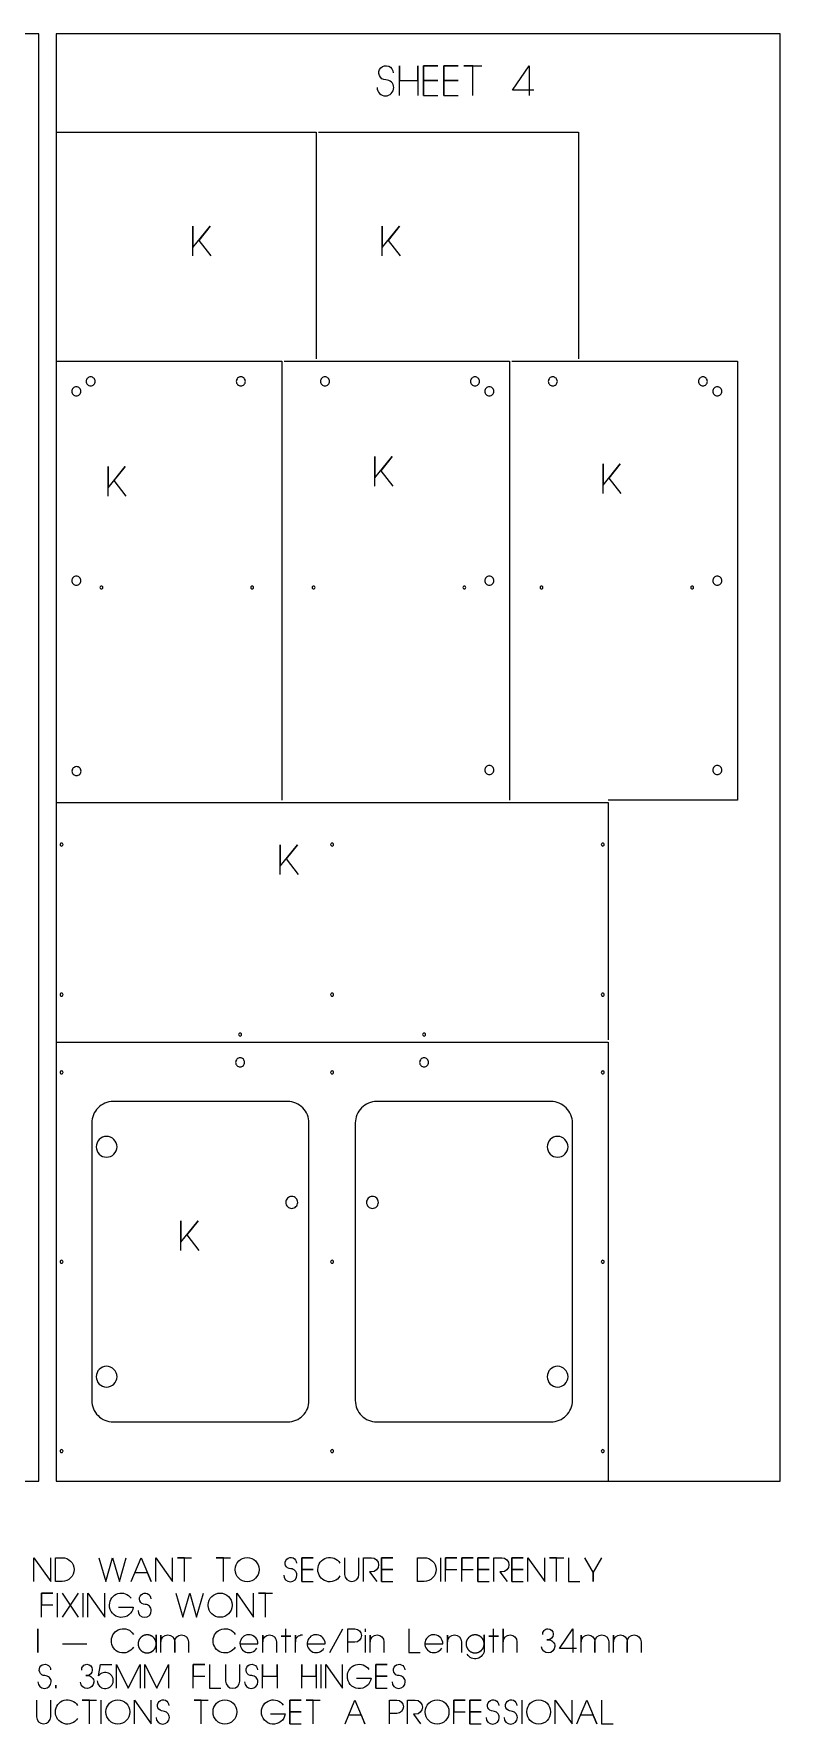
# Model space of a CAD drawing. Extents: x -841 to 6211, y -469 to 2808.
# Drawn here: x 4953 to 6211, y -410 to 2440 of the extents above; entities that cross this region are included whole.
import ezdxf

# ---------------------------------------------------------------- set-up
doc = ezdxf.new("R2010")
doc.units = 0
for name, color, linetype in [('DEFAULT_LAYER', 1, 'CONTINUOUS'), ('LAYER_1', 18, 'CONTINUOUS'), ('LAYER_10', 18, 'CONTINUOUS'), ('T5_LOGOLAYER_20', 18, 'CONTINUOUS'), ('T5_LOGOLAYER_21', 18, 'CONTINUOUS'), ('VW_T4_LOGO_2LAYER_2', 18, 'CONTINUOUS')]:
    doc.layers.add(name, color=color, linetype=linetype)

msp = doc.modelspace()

# ---------------------------------------------------------------- linework, layer by layer
at = {"layer": 'DEFAULT_LAYER'}
msp.add_lwpolyline([(4991, 1144), (5921, 1144), (5921, 744)], dxfattribs=at)
for points in [[(5301, 713.6, 0.414214), (5293.4, 706, 0.414214), (5301, 698.4, 0.414214), (5308.6, 706, 0.414214)], [(5611, 713.6, 0.414214), (5603.4, 706, 0.414214), (5611, 698.4, 0.414214), (5618.6, 706, 0.414214)], [(5000, 691.7, 0.414214), (4997.5, 689.2, 0.414214), (5000, 686.7, 0.414214), (5002.5, 689.2, 0.414214)], [(5456, 691.7, 0.414214), (5453.5, 689.2, 0.414214), (5456, 686.7, 0.414214), (5458.5, 689.2, 0.414214)], [(5912, 691.7, 0.414214), (5909.5, 689.2, 0.414214), (5912, 686.7, 0.414214), (5914.5, 689.2, 0.414214)], [(5388, 480, 0.414214), (5378, 470, 0.414214), (5388, 460, 0.414214), (5398, 470, 0.414214)], [(5524, 480, 0.414214), (5514, 470, 0.414214), (5524, 460, 0.414214), (5534, 470, 0.414214)], [(5000, 372.5, 0.414214), (4997.5, 370, 0.414214), (5000, 367.5, 0.414214), (5002.5, 370, 0.414214)], [(5456, 372.5, 0.414214), (5453.5, 370, 0.414214), (5456, 367.5, 0.414214), (5458.5, 370, 0.414214)], [(5912, 372.5, 0.414214), (5909.5, 370, 0.414214), (5912, 367.5, 0.414214), (5914.5, 370, 0.414214)], [(5000, 53.3, 0.414214), (4997.5, 50.8, 0.414214), (5000, 48.3, 0.414214), (5002.5, 50.8, 0.414214)], [(5456, 53.3, 0.414214), (5453.5, 50.8, 0.414214), (5456, 48.3, 0.414214), (5458.5, 50.8, 0.414214)], [(5912, 53.3, 0.414214), (5909.5, 50.8, 0.414214), (5912, 48.3, 0.414214), (5914.5, 50.8, 0.414214)]]:
    msp.add_lwpolyline(points, format="xyb", close=True, dxfattribs=at)
at = {"layer": 'LAYER_1'}
msp.add_lwpolyline([(4991, 0), (6211, 0), (6211, 2440), (4991, 2440)], close=True, dxfattribs=at)
for points in [[(4991, 2274), (5429, 2274), (5429, 1892)], [(5433, 2274), (5871, 2274), (5871, 1892)], [(4991, 1888), (5371, 1888), (5371, 1148)], [(5375, 1888), (5755, 1888), (5755, 1148)], [(5759, 1888), (6139, 1888), (6139, 1148), (5921, 1148)]]:
    msp.add_lwpolyline(points, dxfattribs=at)
for points in [[(5049.2, 1861.6, 0.414214), (5041.6, 1854, 0.414214), (5049.2, 1846.4, 0.414214), (5056.8, 1854, 0.414214)], [(5302.2, 1861.6, 0.414214), (5294.5, 1854, 0.414214), (5302.2, 1846.4, 0.414214), (5309.8, 1854, 0.414214)], [(5443.9, 1861.6, 0.414214), (5436.2, 1854, 0.414214), (5443.9, 1846.4, 0.414214), (5451.5, 1854, 0.414214)], [(5696.8, 1861.6, 0.414214), (5689.2, 1854, 0.414214), (5696.8, 1846.4, 0.414214), (5704.4, 1854, 0.414214)], [(5827.9, 1861.6, 0.414214), (5820.2, 1854, 0.414214), (5827.9, 1846.4, 0.414214), (5835.5, 1854, 0.414214)], [(6080.8, 1861.6, 0.414214), (6073.2, 1854, 0.414214), (6080.8, 1846.4, 0.414214), (6088.4, 1854, 0.414214)], [(5025, 1844.8, 0.414214), (5017.4, 1837.2, 0.414214), (5025, 1829.6, 0.414214), (5032.6, 1837.2, 0.414214)], [(5721, 1844.8, 0.414214), (5713.4, 1837.2, 0.414214), (5721, 1829.6, 0.414214), (5728.6, 1837.2, 0.414214)], [(6105, 1844.8, 0.414214), (6097.4, 1837.2, 0.414214), (6105, 1829.6, 0.414214), (6112.6, 1837.2, 0.414214)], [(5025, 1525.6, 0.414214), (5017.4, 1518, 0.414214), (5025, 1510.4, 0.414214), (5032.6, 1518, 0.414214)], [(5721, 1525.6, 0.414214), (5713.4, 1518, 0.414214), (5721, 1510.4, 0.414214), (5728.6, 1518, 0.414214)], [(6105, 1525.6, 0.414214), (6097.4, 1518, 0.414214), (6105, 1510.4, 0.414214), (6112.6, 1518, 0.414214)], [(5067.2, 1509, 0.414214), (5064.8, 1506.6, 0.414214), (5067.2, 1504.2, 0.414214), (5069.6, 1506.6, 0.414214)], [(5321.2, 1509, 0.414214), (5318.8, 1506.6, 0.414214), (5321.2, 1504.2, 0.414214), (5323.6, 1506.6, 0.414214)], [(5424.8, 1509, 0.414214), (5422.4, 1506.6, 0.414214), (5424.8, 1504.2, 0.414214), (5427.2, 1506.6, 0.414214)], [(5678.8, 1509, 0.414214), (5676.4, 1506.6, 0.414214), (5678.8, 1504.2, 0.414214), (5681.2, 1506.6, 0.414214)], [(5808.8, 1509, 0.414214), (5806.4, 1506.6, 0.414214), (5808.8, 1504.2, 0.414214), (5811.2, 1506.6, 0.414214)], [(6062.8, 1509, 0.414214), (6060.4, 1506.6, 0.414214), (6062.8, 1504.2, 0.414214), (6065.2, 1506.6, 0.414214)], [(5025.3, 1204.6, 0.414214), (5017.6, 1197, 0.414214), (5025.3, 1189.4, 0.414214), (5032.9, 1197, 0.414214)], [(5721, 1206.4, 0.414214), (5713.4, 1198.8, 0.414214), (5721, 1191.2, 0.414214), (5728.6, 1198.8, 0.414214)], [(6105, 1206.4, 0.414214), (6097.4, 1198.8, 0.414214), (6105, 1191.2, 0.414214), (6112.6, 1198.8, 0.414214)], [(5000, 1075.7, 0.414214), (4997.5, 1073.2, 0.414214), (5000, 1070.7, 0.414214), (5002.5, 1073.2, 0.414214)], [(5456, 1075.7, 0.414214), (5453.5, 1073.2, 0.414214), (5456, 1070.7, 0.414214), (5458.5, 1073.2, 0.414214)], [(5912, 1075.7, 0.414214), (5909.5, 1073.2, 0.414214), (5912, 1070.7, 0.414214), (5914.5, 1073.2, 0.414214)], [(5000, 822.7, 0.414214), (4997.5, 820.2, 0.414214), (5000, 817.7, 0.414214), (5002.5, 820.2, 0.414214)], [(5456, 822.7, 0.414214), (5453.5, 820.2, 0.414214), (5456, 817.7, 0.414214), (5458.5, 820.2, 0.414214)], [(5912, 822.7, 0.414214), (5909.5, 820.2, 0.414214), (5912, 817.7, 0.414214), (5914.5, 820.2, 0.414214)], [(5301, 755.5, 0.414214), (5298.5, 753, 0.414214), (5301, 750.5, 0.414214), (5303.5, 753, 0.414214)], [(5611, 755.5, 0.414214), (5608.5, 753, 0.414214), (5611, 750.5, 0.414214), (5613.5, 753, 0.414214)], [(5076, 581.3, 0.414214), (5058.5, 563.8, 0.414214), (5076, 546.3, 0.414214), (5093.5, 563.8, 0.414214)], [(5836, 581.3, 0.414214), (5818.5, 563.8, 0.414214), (5836, 546.3, 0.414214), (5853.5, 563.8, 0.414214)], [(5076, 193.7, 0.414214), (5058.5, 176.2, 0.414214), (5076, 158.7, 0.414214), (5093.5, 176.2, 0.414214)], [(5836, 193.7, 0.414214), (5818.5, 176.2, 0.414214), (5836, 158.7, 0.414214), (5853.5, 176.2, 0.414214)]]:
    msp.add_lwpolyline(points, format="xyb", close=True, dxfattribs=at)
at = {"layer": 'LAYER_10'}
msp.add_lwpolyline([(4991, 740), (5921, 740), (5921, 0)], dxfattribs=at)
at = {"layer": 'T5_LOGOLAYER_20'}
msp.add_lwpolyline([(3741.5, 0), (4961.5, 0), (4961.5, 2440), (3741.5, 2440)], close=True, dxfattribs=at)
at = {"layer": 'T5_LOGOLAYER_21'}
for points in [[(4953.6, -169), (4953.6, -129), (4982, -169), (4982, -129)], [(5062.8, -129), (5074.4, -169), (5086, -129), (5097.6, -169), (5109.2, -129)], [(5117.2, -169), (5134, -129), (5150.8, -169), (5144.8, -154.6), (5123.6, -154.6)], [(5158.8, -169), (5158.8, -129), (5187.2, -169), (5187.2, -129)], [(5207.2, -169), (5207.2, -129), (5195.2, -129), (5219.2, -129)], [(5272.8, -169), (5272.8, -129), (5260.8, -129), (5284.8, -129)], [(5404.8, -169), (5404.8, -129), (5424, -129), (5404.8, -129), (5404.8, -148.6), (5424, -148.6), (5404.8, -148.6), (5404.8, -169), (5424, -169)], [(5539.1, -169), (5539.1, -129), (5558.3, -129), (5539.1, -129), (5539.1, -148.6), (5558.3, -148.6), (5539.1, -148.6), (5539.1, -169), (5558.3, -169)], [(5639.1, -169), (5639.1, -129)], [(5647.1, -169), (5647.1, -129), (5666.3, -129), (5647.1, -129), (5647.1, -148.6), (5666.3, -148.6)], [(5674.3, -169), (5674.3, -129), (5693.5, -129), (5674.3, -129), (5674.3, -148.6), (5693.5, -148.6)], [(5701.5, -169), (5701.5, -129), (5720.7, -129), (5701.5, -129), (5701.5, -148.6), (5720.7, -148.6), (5701.5, -148.6), (5701.5, -169), (5720.7, -169)], [(5758.7, -169), (5758.7, -129), (5777.9, -129), (5758.7, -129), (5758.7, -148.6), (5777.9, -148.6), (5758.7, -148.6), (5758.7, -169), (5777.9, -169)], [(5785.9, -169), (5785.9, -129), (5814.3, -169), (5814.3, -129)], [(5834.3, -169), (5834.3, -129), (5822.3, -129), (5846.3, -129)], [(5854.3, -129), (5854.3, -169), (5873.5, -169)], [(5881.5, -129), (5895.9, -154.2), (5895.9, -169), (5895.9, -154.2), (5910.3, -129)], [(4966.1, -229), (4966.1, -189), (4985.3, -189), (4966.1, -189), (4966.1, -208.6), (4985.3, -208.6)], [(4993.3, -229), (4993.3, -189)], [(5001.3, -189), (5028.1, -229)], [(5001.7, -229), (5028.5, -189)], [(5036.5, -229), (5036.5, -189)], [(5044.5, -229), (5044.5, -189), (5072.9, -229), (5072.9, -189)], [(5192.9, -189), (5204.5, -229), (5216.1, -189), (5227.7, -229), (5239.3, -189)], [(5295.3, -229), (5295.3, -189), (5323.7, -229), (5323.7, -189)], [(5343.7, -229), (5343.7, -189), (5331.7, -189), (5355.7, -189)], [(5378.2, -289), (5378.2, -261), (5370.2, -261), (5386.2, -261), (5378.2, -261), (5378.2, -249)], [(5452.2, -289), (5474.2, -249)], [(5512.2, -253.8), (5512.2, -249)], [(5585, -249), (5585, -289), (5604.2, -289)], [(5728.2, -289), (5728.2, -261), (5720.2, -261), (5736.2, -261), (5728.2, -261), (5728.2, -249)], [(5867.7, -281.8), (5839.3, -281.8), (5861.7, -249), (5861.7, -289)], [(5001.6, -274.2), (5042.4, -274.2)], [(5512.2, -289), (5512.2, -259.4)], [(5092.5, -349), (5092.5, -309), (5112.5, -349), (5132.5, -309), (5132.5, -349)], [(5140.5, -349), (5140.5, -309), (5160.5, -349), (5180.5, -309), (5180.5, -349)], [(5222.1, -349), (5222.1, -309), (5241.3, -309), (5222.1, -309), (5222.1, -328.6), (5241.3, -328.6)], [(5249.3, -309), (5249.3, -349), (5268.5, -349)], [(5338.9, -349), (5338.9, -309), (5338.9, -328.6), (5363.3, -328.6), (5363.3, -309), (5363.3, -349)], [(5404.9, -349), (5404.9, -309), (5404.9, -328.6), (5429.3, -328.6), (5429.3, -309), (5429.3, -349)], [(5437.3, -349), (5437.3, -309)], [(5445.3, -349), (5445.3, -309), (5473.7, -349), (5473.7, -309)], [(5529.7, -349), (5529.7, -309), (5548.9, -309), (5529.7, -309), (5529.7, -328.6), (5548.9, -328.6), (5529.7, -328.6), (5529.7, -349), (5548.9, -349)], [(5046.9, -409), (5046.9, -369), (5034.9, -369), (5058.9, -369)], [(5066.9, -409), (5066.9, -369)], [(5122.9, -409), (5122.9, -369), (5151.3, -409), (5151.3, -369)], [(5235.3, -409), (5235.3, -369), (5223.3, -369), (5247.3, -369)], [(5384.9, -409), (5384.9, -369), (5404.1, -369), (5384.9, -369), (5384.9, -388.6), (5404.1, -388.6), (5384.9, -388.6), (5384.9, -409), (5404.1, -409)], [(5424.1, -409), (5424.1, -369), (5412.1, -369), (5436.1, -369)], [(5477.7, -409), (5494.5, -369), (5511.3, -409), (5505.3, -394.6), (5484.1, -394.6)], [(5660.9, -409), (5660.9, -369), (5680.1, -369), (5660.9, -369), (5660.9, -388.6), (5680.1, -388.6)], [(5688.1, -409), (5688.1, -369), (5707.3, -369), (5688.1, -369), (5688.1, -388.6), (5707.3, -388.6), (5688.1, -388.6), (5688.1, -409), (5707.3, -409)], [(5776.1, -409), (5776.1, -369)], [(5832.1, -409), (5832.1, -369), (5860.5, -409), (5860.5, -369)], [(5868.5, -409), (5885.3, -369), (5902.1, -409), (5896.1, -394.6), (5874.9, -394.6)], [(5910.1, -369), (5910.1, -409), (5929.3, -409)]]:
    msp.add_lwpolyline(points, dxfattribs=at)
for points in [[(4990, -169), (4990, -129), (5001.2, -129, -1), (5001.2, -169)], [(5332.8, -149.4, -1), (5292.8, -149.4), (5292.8, -148.6, -1), (5332.8, -148.6)], [(5599.9, -169), (5599.9, -129), (5611.1, -129, -1), (5611.1, -169)], [(5287.3, -209.4, -1), (5247.3, -209.4), (5247.3, -208.6, -1), (5287.3, -208.6)], [(5114.9, -389.4, -1), (5074.9, -389.4), (5074.9, -388.6, -1), (5114.9, -388.6)], [(5295.3, -389.4, -1), (5255.3, -389.4), (5255.3, -388.6, -1), (5295.3, -388.6)], [(5652.9, -389.4, -1), (5612.9, -389.4), (5612.9, -388.6, -1), (5652.9, -388.6)], [(5824.1, -389.4, -1), (5784.1, -389.4), (5784.1, -388.6, -1), (5824.1, -388.6)]]:
    msp.add_lwpolyline(points, format="xyb", close=True, dxfattribs=at)
for points in [[(5374.4, -158.2, 1), (5396.8, -158.2, 0.415385), (5386.4, -147.8, -0.668438), (5379.6, -131.4, -0.668438), (5396, -138.2)], [(5469.2, -159.8, -0.77786), (5432, -148.6, -0.756443), (5469.2, -138.2)], [(5477.1, -129), (5477.1, -157, 1), (5501.1, -157), (5501.1, -129)], [(5509.1, -169), (5509.1, -129), (5522.3, -129, -1), (5522.3, -153), (5519.1, -153), (5531.1, -169)], [(5728.7, -169), (5728.7, -129), (5741.9, -129, -1), (5741.9, -153), (5738.7, -153), (5750.7, -169)], [(5096.1, -212.2), (5120.9, -212.2, -0.955296), (5080.9, -208.6, -0.741566), (5117.3, -197.4)], [(5128.9, -218.2, 1), (5151.3, -218.2, 0.415385), (5140.9, -207.8, -0.668438), (5134.1, -191.4, -0.668438), (5150.5, -198.2)], [(5121.2, -279.8, -0.77786), (5084, -268.6, -0.756443), (5121.2, -258.2)], [(5292.7, -279.8, -0.77786), (5255.5, -268.6, -0.756443), (5292.7, -258.2)], [(5482.2, -289), (5482.2, -249), (5494.2, -249, -1), (5494.2, -271.4), (5482.2, -271.4)], [(5744.2, -289), (5744.2, -249), (5744.2, -270.6, -1), (5767.4, -270.6), (5767.4, -289)], [(5810.9, -258.6, -0.454849), (5819.7, -248.6, -0.411435), (5828.5, -257.4), (5828.5, -258.6, -0.412121), (5819.7, -267.4), (5817.7, -267.4), (5820.1, -267.4, -0.414286), (5831.3, -278.6, -0.946269), (5808.9, -279)], [(5144.3, -289.4, 0.421631), (5159.5, -273.8), (5159.5, -259), (5159.5, -289)], [(5167.5, -289), (5167.5, -259.4), (5167.5, -270.6, -1), (5190.7, -270.6), (5190.7, -289), (5190.7, -270.6, -1), (5213.9, -270.6), (5213.9, -289)], [(5301.4, -274.2), (5331, -274.2, 0.90232), (5301.1, -270.5, 0.862347), (5329, -281.4)], [(5339, -289), (5339, -259.4), (5339, -270.6, -1), (5362.2, -270.6), (5362.2, -289)], [(5394.2, -289), (5394.2, -259.4), (5394.2, -270.6, -0.416092), (5405.8, -259)], [(5414.6, -274.2), (5444.2, -274.2, 0.90232), (5414.3, -270.5, 0.862347), (5442.2, -281.4)], [(5520.2, -289), (5520.2, -259.4), (5520.2, -270.6, -1), (5543.4, -270.6), (5543.4, -289)], [(5613, -274.2), (5642.6, -274.2, 0.90232), (5612.7, -270.5, 0.862347), (5640.6, -281.4)], [(5650.6, -289), (5650.6, -259.4), (5650.6, -270.6, -1), (5673.8, -270.6), (5673.8, -289)], [(5697, -289.4, 0.421631), (5712.2, -273.8), (5712.2, -259), (5712.2, -284.2, -0.782349), (5683.8, -291.4)], [(5875.7, -289), (5875.7, -259.4), (5875.7, -270.6, -1), (5898.9, -270.6), (5898.9, -289), (5898.9, -270.6, -1), (5922.1, -270.6), (5922.1, -289)], [(5930.1, -289), (5930.1, -259.4), (5930.1, -270.6, -1), (5953.3, -270.6), (5953.3, -289), (5953.3, -270.6, -1), (5976.5, -270.6), (5976.5, -289)], [(4960.1, -338.2, 1), (4982.5, -338.2, 0.415385), (4972.1, -327.8, -0.668438), (4965.3, -311.4, -0.668438), (4981.7, -318.2)], [(5034.1, -318.6, -0.454849), (5042.9, -308.6, -0.411435), (5051.7, -317.4), (5051.7, -318.6, -0.412121), (5042.9, -327.4), (5040.9, -327.4), (5043.3, -327.4, -0.414286), (5054.5, -338.6, -0.946269), (5032.1, -339)], [(5060.1, -336.6, 0.857608), (5086.8, -339.4, 0.839431), (5062.5, -328.2), (5065.7, -309), (5084.5, -309)], [(5276.5, -309), (5276.5, -337, 1), (5300.5, -337), (5300.5, -309)], [(5308.5, -338.2, 1), (5330.9, -338.2, 0.415385), (5320.5, -327.8, -0.668438), (5313.7, -311.4, -0.668438), (5330.1, -318.2)], [(5496.9, -332.2), (5521.7, -332.2, -0.955296), (5481.7, -328.6, -0.741566), (5518.1, -317.4)], [(5556.9, -338.2, 1), (5579.3, -338.2, 0.415385), (5568.9, -327.8, -0.668438), (5562.1, -311.4, -0.668438), (5578.5, -318.2)], [(4957.8, -369), (4957.8, -397, 1), (4981.8, -397), (4981.8, -369)], [(5027, -399.8, -0.77786), (4989.8, -388.6, -0.756443), (5027, -378.2)], [(5159.3, -398.2, 1), (5181.7, -398.2, 0.415385), (5171.3, -387.8, -0.668438), (5164.5, -371.4, -0.668438), (5180.9, -378.2)], [(5352.1, -392.2), (5376.9, -392.2, -0.955296), (5336.9, -388.6, -0.741566), (5373.3, -377.4)], [(5552.9, -409), (5552.9, -369), (5564.9, -369, -1), (5564.9, -391.4), (5552.9, -391.4)], [(5582.9, -409), (5582.9, -369), (5596.1, -369, -1), (5596.1, -393), (5592.9, -393), (5604.9, -409)], [(5715.3, -398.2, 1), (5737.7, -398.2, 0.415385), (5727.3, -387.8, -0.668438), (5720.5, -371.4, -0.668438), (5736.9, -378.2)], [(5745.7, -398.2, 1), (5768.1, -398.2, 0.415385), (5757.7, -387.8, -0.668438), (5750.9, -371.4, -0.668438), (5767.3, -378.2)]]:
    msp.add_lwpolyline(points, format="xyb", dxfattribs=at)
for points in [[(4960, -289), (4960, -249)], [(5144.3, -289.4), (5144.7, -289.4), (5145.1, -289.4), (5145.5, -289.4), (5145.8, -289.4), (5146.2, -289.3), (5146.6, -289.3), (5147, -289.2), (5147.4, -289.1), (5147.7, -289), (5148.1, -289), (5148.4, -288.9), (5148.8, -288.8), (5149.2, -288.6), (5149.5, -288.5), (5149.9, -288.4), (5150.2, -288.2), (5150.5, -288.1), (5150.9, -287.9), (5151.2, -287.8), (5151.5, -287.6), (5151.9, -287.4), (5152.2, -287.2), (5152.5, -287), (5152.8, -286.8), (5153.1, -286.6), (5153.4, -286.4), (5153.7, -286.2), (5154, -286), (5154.2, -285.7), (5154.5, -285.5), (5154.8, -285.2), (5155, -285), (5155.3, -284.7), (5155.5, -284.5), (5155.8, -284.2), (5156, -283.9), (5156.2, -283.6), (5156.5, -283.3), (5156.7, -283), (5156.9, -282.7), (5157.1, -282.4), (5157.3, -282.1), (5157.5, -281.8), (5157.7, -281.5), (5157.8, -281.2), (5158, -280.8), (5158.1, -280.5), (5158.3, -280.2), (5158.4, -279.8), (5158.6, -279.5), (5158.7, -279.1), (5158.8, -278.8), (5158.9, -278.4), (5159, -278), (5159.1, -277.7), (5159.2, -277.3), (5159.3, -276.9), (5159.3, -276.6), (5159.4, -276.2), (5159.4, -275.8), (5159.4, -275.4), (5159.5, -275), (5159.5, -274.6), (5159.5, -274.2), (5159.5, -273.8), (5159.5, -273.5), (5159.4, -273.1), (5159.4, -272.7), (5159.4, -272.3), (5159.3, -271.9), (5159.3, -271.5), (5159.2, -271.2), (5159.1, -270.8), (5159, -270.4), (5158.9, -270.1), (5158.8, -269.7), (5158.7, -269.4), (5158.6, -269), (5158.4, -268.7), (5158.3, -268.3), (5158.1, -268), (5158, -267.6), (5157.8, -267.3), (5157.7, -267), (5157.5, -266.7), (5157.3, -266.4), (5157.1, -266), (5156.9, -265.7), (5156.7, -265.4), (5156.5, -265.1), (5156.2, -264.9), (5156, -264.6), (5155.8, -264.3), (5155.5, -264), (5155.3, -263.7), (5155, -263.5), (5154.8, -263.2), (5154.5, -263), (5154.2, -262.7), (5154, -262.5), (5153.7, -262.3), (5153.4, -262.1), (5153.1, -261.8), (5152.8, -261.6), (5152.5, -261.4), (5152.2, -261.2), (5151.9, -261), (5151.5, -260.9), (5151.2, -260.7), (5150.9, -260.5), (5150.5, -260.4), (5150.2, -260.2), (5149.9, -260.1), (5149.5, -260), (5149.2, -259.8), (5148.8, -259.7), (5148.4, -259.6), (5148.1, -259.5), (5147.7, -259.4), (5147.4, -259.3), (5147, -259.3), (5146.6, -259.2), (5146.2, -259.2), (5145.8, -259.1), (5145.5, -259.1), (5145.1, -259.1), (5144.7, -259), (5144.3, -259), (5143.9, -259), (5143.5, -259.1), (5143.1, -259.1), (5142.7, -259.1), (5142.4, -259.2), (5142, -259.2), (5141.6, -259.3), (5141.2, -259.3), (5140.9, -259.4), (5140.5, -259.5), (5140.1, -259.6), (5139.8, -259.7), (5139.4, -259.8), (5139.1, -260), (5138.7, -260.1), (5138.4, -260.2), (5138, -260.4), (5137.7, -260.5), (5137.4, -260.7), (5137, -260.9), (5136.7, -261), (5136.4, -261.2), (5136.1, -261.4), (5135.8, -261.6), (5135.5, -261.8), (5135.2, -262.1), (5134.9, -262.3), (5134.6, -262.5), (5134.3, -262.7), (5134.1, -263), (5133.8, -263.2), (5133.5, -263.5), (5133.3, -263.7), (5133, -264), (5132.8, -264.3), (5132.6, -264.6), (5132.3, -264.9), (5132.1, -265.1), (5131.9, -265.4), (5131.7, -265.7), (5131.5, -266), (5131.3, -266.4), (5131.1, -266.7), (5130.9, -267), (5130.8, -267.3), (5130.6, -267.6), (5130.4, -268), (5130.3, -268.3), (5130.1, -268.7), (5130, -269), (5129.9, -269.4), (5129.8, -269.7), (5129.7, -270.1), (5129.6, -270.4), (5129.5, -270.8), (5129.4, -271.2), (5129.3, -271.5), (5129.3, -271.9), (5129.2, -272.3), (5129.2, -272.7), (5129.1, -273.1), (5129.1, -273.5), (5129.1, -273.8), (5129.1, -274.2), (5129.1, -274.6), (5129.1, -275), (5129.1, -275.4), (5129.2, -275.8), (5129.2, -276.2), (5129.3, -276.6), (5129.3, -276.9), (5129.4, -277.3), (5129.5, -277.7), (5129.6, -278), (5129.7, -278.4), (5129.8, -278.8), (5129.9, -279.1), (5130, -279.5), (5130.1, -279.8), (5130.3, -280.2), (5130.4, -280.5), (5130.6, -280.8), (5130.8, -281.2), (5130.9, -281.5), (5131.1, -281.8), (5131.3, -282.1), (5131.5, -282.4), (5131.7, -282.7), (5131.9, -283), (5132.1, -283.3), (5132.3, -283.6), (5132.6, -283.9), (5132.8, -284.2), (5133, -284.5), (5133.3, -284.7), (5133.5, -285), (5133.8, -285.2), (5134.1, -285.5), (5134.3, -285.7), (5134.6, -286), (5134.9, -286.2), (5135.2, -286.4), (5135.5, -286.6), (5135.8, -286.8), (5136.1, -287), (5136.4, -287.2), (5136.7, -287.4), (5137, -287.6), (5137.4, -287.8), (5137.7, -287.9), (5138, -288.1), (5138.4, -288.2), (5138.7, -288.4), (5139.1, -288.5), (5139.4, -288.6), (5139.8, -288.8), (5140.1, -288.9), (5140.5, -289), (5140.9, -289), (5141.2, -289.1), (5141.6, -289.2), (5142, -289.3), (5142.4, -289.3), (5142.7, -289.4), (5143.1, -289.4), (5143.5, -289.4), (5143.9, -289.4)], [(5697, -289.4), (5697.3, -289.4), (5697.7, -289.4), (5698.1, -289.4), (5698.5, -289.4), (5698.9, -289.3), (5699.3, -289.3), (5699.6, -289.2), (5700, -289.1), (5700.4, -289), (5700.8, -289), (5701.1, -288.9), (5701.5, -288.8), (5701.8, -288.6), (5702.2, -288.5), (5702.5, -288.4), (5702.9, -288.2), (5703.2, -288.1), (5703.5, -287.9), (5703.9, -287.8), (5704.2, -287.6), (5704.5, -287.4), (5704.8, -287.2), (5705.1, -287), (5705.5, -286.8), (5705.8, -286.6), (5706, -286.4), (5706.3, -286.2), (5706.6, -286), (5706.9, -285.7), (5707.2, -285.5), (5707.4, -285.2), (5707.7, -285), (5708, -284.7), (5708.2, -284.5), (5708.4, -284.2), (5708.7, -283.9), (5708.9, -283.6), (5709.1, -283.3), (5709.3, -283), (5709.6, -282.7), (5709.8, -282.4), (5710, -282.1), (5710.1, -281.8), (5710.3, -281.5), (5710.5, -281.2), (5710.7, -280.8), (5710.8, -280.5), (5711, -280.2), (5711.1, -279.8), (5711.2, -279.5), (5711.4, -279.1), (5711.5, -278.8), (5711.6, -278.4), (5711.7, -278), (5711.8, -277.7), (5711.8, -277.3), (5711.9, -276.9), (5712, -276.6), (5712, -276.2), (5712.1, -275.8), (5712.1, -275.4), (5712.1, -275), (5712.1, -274.6), (5712.2, -274.2), (5712.1, -273.8), (5712.1, -273.5), (5712.1, -273.1), (5712.1, -272.7), (5712, -272.3), (5712, -271.9), (5711.9, -271.5), (5711.8, -271.2), (5711.8, -270.8), (5711.7, -270.4), (5711.6, -270.1), (5711.5, -269.7), (5711.4, -269.4), (5711.2, -269), (5711.1, -268.7), (5711, -268.3), (5710.8, -268), (5710.7, -267.6), (5710.5, -267.3), (5710.3, -267), (5710.1, -266.7), (5710, -266.4), (5709.8, -266), (5709.6, -265.7), (5709.3, -265.4), (5709.1, -265.1), (5708.9, -264.9), (5708.7, -264.6), (5708.4, -264.3), (5708.2, -264), (5708, -263.7), (5707.7, -263.5), (5707.4, -263.2), (5707.2, -263), (5706.9, -262.7), (5706.6, -262.5), (5706.3, -262.3), (5706, -262.1), (5705.8, -261.8), (5705.5, -261.6), (5705.1, -261.4), (5704.8, -261.2), (5704.5, -261), (5704.2, -260.9), (5703.9, -260.7), (5703.5, -260.5), (5703.2, -260.4), (5702.9, -260.2), (5702.5, -260.1), (5702.2, -260), (5701.8, -259.8), (5701.5, -259.7), (5701.1, -259.6), (5700.8, -259.5), (5700.4, -259.4), (5700, -259.3), (5699.6, -259.3), (5699.3, -259.2), (5698.9, -259.2), (5698.5, -259.1), (5698.1, -259.1), (5697.7, -259.1), (5697.3, -259), (5697, -259), (5696.6, -259), (5696.2, -259.1), (5695.8, -259.1), (5695.4, -259.1), (5695, -259.2), (5694.6, -259.2), (5694.3, -259.3), (5693.9, -259.3), (5693.5, -259.4), (5693.2, -259.5), (5692.8, -259.6), (5692.4, -259.7), (5692.1, -259.8), (5691.7, -260), (5691.4, -260.1), (5691, -260.2), (5690.7, -260.4), (5690.4, -260.5), (5690, -260.7), (5689.7, -260.9), (5689.4, -261), (5689.1, -261.2), (5688.8, -261.4), (5688.5, -261.6), (5688.2, -261.8), (5687.9, -262.1), (5687.6, -262.3), (5687.3, -262.5), (5687, -262.7), (5686.7, -263), (5686.5, -263.2), (5686.2, -263.5), (5686, -263.7), (5685.7, -264), (5685.5, -264.3), (5685.2, -264.6), (5685, -264.9), (5684.8, -265.1), (5684.6, -265.4), (5684.4, -265.7), (5684.1, -266), (5684, -266.4), (5683.8, -266.7), (5683.6, -267), (5683.4, -267.3), (5683.3, -267.6), (5683.1, -268), (5682.9, -268.3), (5682.8, -268.7), (5682.7, -269), (5682.6, -269.4), (5682.4, -269.7), (5682.3, -270.1), (5682.2, -270.4), (5682.1, -270.8), (5682.1, -271.2), (5682, -271.5), (5681.9, -271.9), (5681.9, -272.3), (5681.8, -272.7), (5681.8, -273.1), (5681.8, -273.5), (5681.8, -273.8), (5681.8, -274.2), (5681.8, -274.6), (5681.8, -275), (5681.8, -275.4), (5681.8, -275.8), (5681.9, -276.2), (5681.9, -276.6), (5682, -276.9), (5682.1, -277.3), (5682.1, -277.7), (5682.2, -278), (5682.3, -278.4), (5682.4, -278.8), (5682.6, -279.1), (5682.7, -279.5), (5682.8, -279.8), (5682.9, -280.2), (5683.1, -280.5), (5683.3, -280.8), (5683.4, -281.2), (5683.6, -281.5), (5683.8, -281.8), (5684, -282.1), (5684.1, -282.4), (5684.4, -282.7), (5684.6, -283), (5684.8, -283.3), (5685, -283.6), (5685.2, -283.9), (5685.5, -284.2), (5685.7, -284.5), (5686, -284.7), (5686.2, -285), (5686.5, -285.2), (5686.7, -285.5), (5687, -285.7), (5687.3, -286), (5687.6, -286.2), (5687.9, -286.4), (5688.2, -286.6), (5688.5, -286.8), (5688.8, -287), (5689.1, -287.2), (5689.4, -287.4), (5689.7, -287.6), (5690, -287.8), (5690.4, -287.9), (5690.7, -288.1), (5691, -288.2), (5691.4, -288.4), (5691.7, -288.5), (5692.1, -288.6), (5692.4, -288.8), (5692.8, -288.9), (5693.2, -289), (5693.5, -289), (5693.9, -289.1), (5694.3, -289.2), (5694.6, -289.3), (5695, -289.3), (5695.4, -289.4), (5695.8, -289.4), (5696.2, -289.4), (5696.6, -289.4)], [(4990.5, -349), (4990.5, -343.8)]]:
    msp.add_lwpolyline(points, close=True, dxfattribs=at)
at = {"layer": 'VW_T4_LOGO_2LAYER_2'}
msp.add_lwpolyline([(5531.7, 2349.3, 1), (5559.7, 2349.3, 0.415385), (5546.7, 2362.3, -0.668438), (5538.2, 2382.8, -0.668438), (5558.7, 2374.3)], format="xyb", dxfattribs=at)
for points in [[(5569.7, 2335.8), (5569.7, 2385.8), (5569.7, 2361.3), (5600.2, 2361.3), (5600.2, 2385.8), (5600.2, 2335.8)], [(5610.2, 2335.8), (5610.2, 2385.8), (5634.2, 2385.8), (5610.2, 2385.8), (5610.2, 2361.3), (5634.2, 2361.3), (5610.2, 2361.3), (5610.2, 2335.8), (5634.2, 2335.8)], [(5644.2, 2335.8), (5644.2, 2385.8), (5668.2, 2385.8), (5644.2, 2385.8), (5644.2, 2361.3), (5668.2, 2361.3), (5644.2, 2361.3), (5644.2, 2335.8), (5668.2, 2335.8)], [(5693.2, 2335.8), (5693.2, 2385.8), (5678.2, 2385.8), (5708.2, 2385.8)], [(5795.7, 2344.8), (5760.2, 2344.8), (5788.2, 2385.8), (5788.2, 2335.8)], [(5221.5, 2065.6), (5221.5, 2115.6), (5221.5, 2079.6), (5250.5, 2115.6), (5231.5, 2091.6), (5251.5, 2065.6)], [(5540.5, 2065.6), (5540.5, 2115.6), (5540.5, 2079.6), (5569.5, 2115.6), (5550.5, 2091.6), (5570.5, 2065.6)], [(5078.4, 1660.8), (5078.4, 1710.8), (5078.4, 1674.8), (5107.4, 1710.8), (5088.4, 1686.8), (5108.4, 1660.8)], [(5528.2, 1677.2), (5528.2, 1727.2), (5528.2, 1691.2), (5557.2, 1727.2), (5538.2, 1703.2), (5558.2, 1677.2)], [(5912.5, 1664.9), (5912.5, 1714.9), (5912.5, 1678.9), (5941.5, 1714.9), (5922.5, 1690.9), (5942.5, 1664.9)], [(5368.7, 1023), (5368.7, 1073), (5368.7, 1037), (5397.7, 1073), (5378.7, 1049), (5398.7, 1023)], [(5201.1, 389.2), (5201.1, 439.2), (5201.1, 403.2), (5230.1, 439.2), (5211.1, 415.2), (5231.1, 389.2)]]:
    msp.add_lwpolyline(points, dxfattribs=at)
for points in [[(5051, 136, 0.414214), (5087, 100), (5381, 100, 0.414214), (5417, 136), (5417, 604, 0.414214), (5381, 640), (5087, 640, 0.414214), (5051, 604)], [(5495, 136, 0.414214), (5531, 100), (5825, 100, 0.414214), (5861, 136), (5861, 604, 0.414214), (5825, 640), (5531, 640, 0.414214), (5495, 604)]]:
    msp.add_lwpolyline(points, format="xyb", close=True, dxfattribs=at)

doc.saveas('drawing.dxf')
